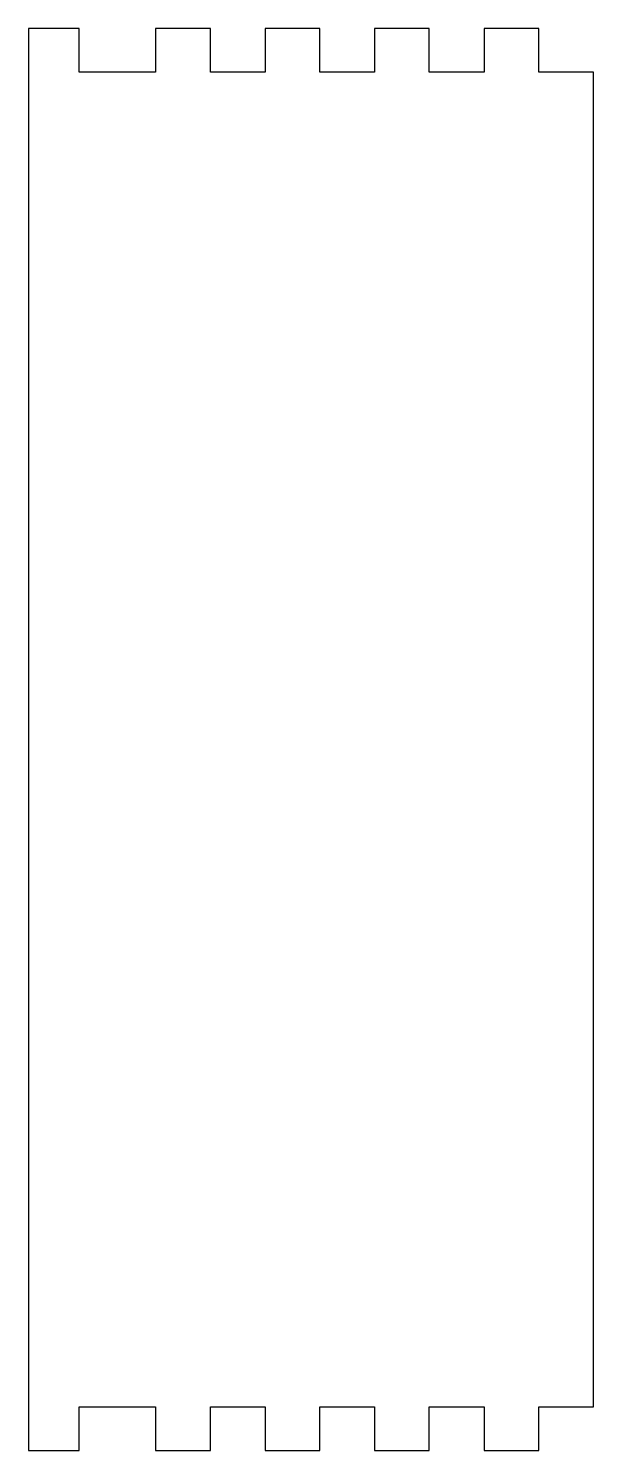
# Model space of a CAD drawing. Header units: millimetres. Extents: x -37 to 15, y -130 to 0.
import ezdxf

# ---------------------------------------------------------------- set-up
doc = ezdxf.new("R2010")
doc.units = ezdxf.units.MM

msp = doc.modelspace()

# ---------------------------------------------------------------- linework, layer by layer
msp.add_lwpolyline([(10, 0), (5, 0), (5, -4), (0, -4), (0, 0), (-5, 0), (-5, -4), (-10, -4), (-10, 0), (-15, 0), (-15, -4), (-20, -4), (-20, 0), (-25, 0), (-25, -4), (-32, -4), (-32, 0), (-36.62, 0), (-36.62, -130), (-32, -130), (-32, -126), (-25, -126), (-25, -130), (-20, -130), (-20, -126), (-15, -126), (-15, -130), (-10, -130), (-10, -126), (-5, -126), (-5, -130), (0, -130), (0, -126), (5, -126), (5, -130), (10, -130), (10, -126), (15, -126), (15, -4), (10, -4)], close=True)

doc.saveas('drawing.dxf')
